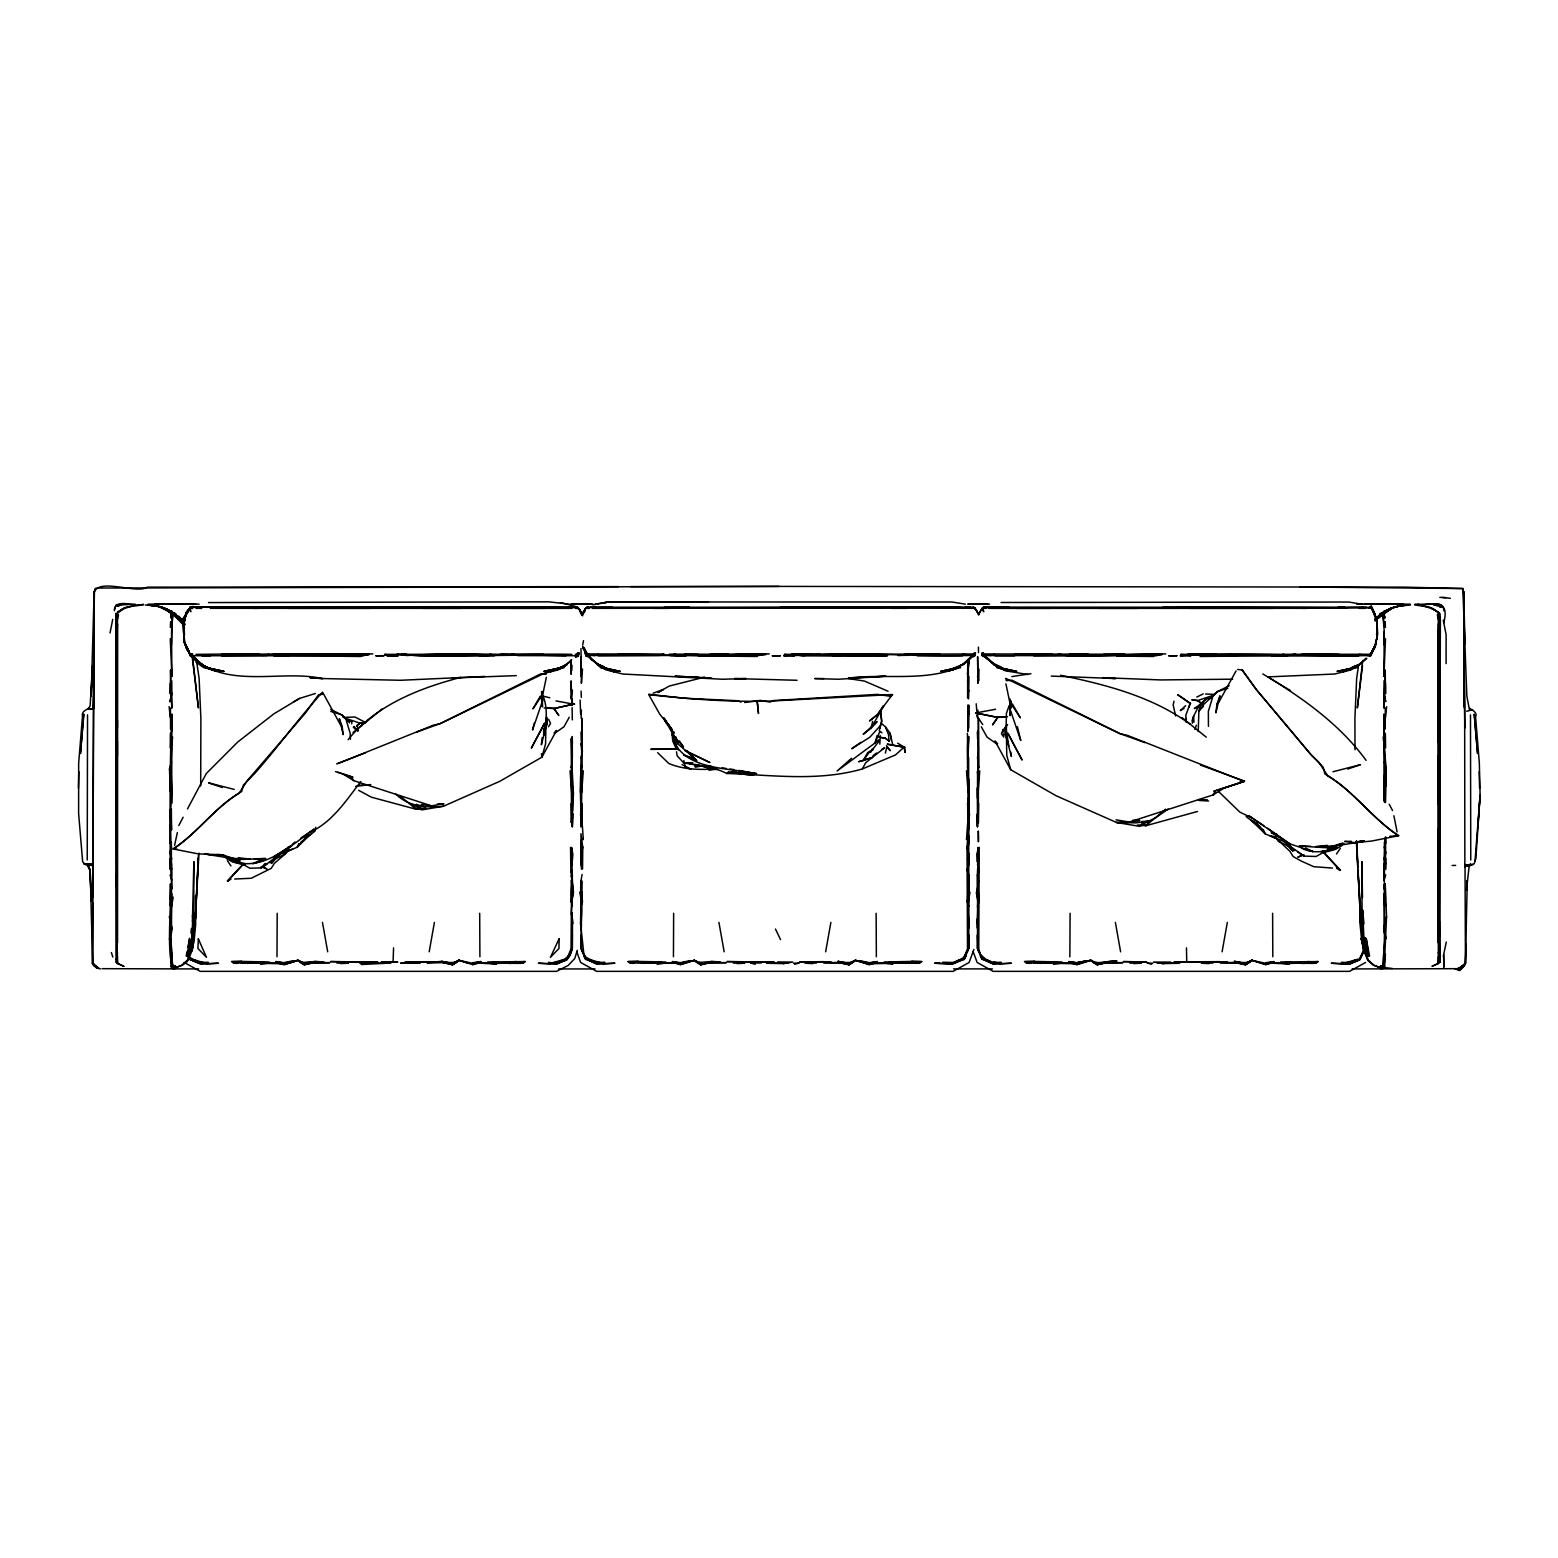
<?xml version="1.0" encoding="UTF-8"?>
<svg xmlns="http://www.w3.org/2000/svg" width="1558" height="1558" viewBox="0 0 1558 1558"><rect width="100%" height="100%" fill="white"/><g stroke="black" fill="none" stroke-linecap="round" stroke-linejoin="round"><path stroke-width="1.5" d="M116.013 958.462L116.753 963.292L116.207 614.008L116.246 615.137M116.831 940.526L117.726 963.604L115.993 955.502L115.935 613.307M117.434 720.302L117.395 943.057L117.434 624.018L115.993 620.59M170.543 729.086L170.445 708.072M572.526 918.714L572.331 948.549L570.111 955.054L566.956 959.806L555.972 964.266L538.367 963.234L550.617 963.681M977.548 770.937L977.47 826.733L977.762 805.155M1414.606 604.952L1429.29 607.055L1438.307 612.216L1438.346 742.387M1439.397 921.031L1439.845 962.338L1438.326 962.474M1438.307 612.216L1431.062 607.815L1439.865 613.56L1440.371 619.987L1439.417 936.786M1443.76 966.778L1443.76 954.762M92.701 902.88L92.584 963.837L98.544 968.219M92.72 897.544L94.259 608.165M170.309 683.339L170.25 693.777L170.562 670.213L171.886 676.328L171.536 631.594L172.86 614.261L175.022 613.871L183.513 621.661L174.73 615.254M171.633 693.953L171.789 708.169L170.562 670.213M171.555 933.145L171.361 841.943M200.69 785.953L200.885 718.744L199.132 678.567L196.464 660.241C230 688.246 283.205 669.745 322.097 678.528L400.581 680.281L484.908 676.445M479.903 956.729L479.689 913.28M597.435 964.266L586.49 959.436L580.998 948.549L581.017 934.858L581.601 950.224L585.73 959.592L583.997 956.106L589.372 960.546L597.435 964.266L614.962 963.234L602.771 963.681M876.356 956.729L876.141 913.28M993.887 964.266L982.864 959.358L977.45 948.549L977.489 934.858L978.054 950.224L982.202 959.592L980.449 956.106L985.824 960.546L993.887 964.266L1011.415 963.234L999.223 963.681M1069.859 956.826L1070.093 913.28M1272.808 956.729L1272.613 913.28M116.149 712.162L116.383 653.99M116.383 703.437L116.227 735.084L116.344 714.44M543.976 726.34L545.884 726.982L545.573 743.906L541.892 757.188L499.806 781.298L443.465 806.246L421.926 809.868L416.901 807.998L425.977 808.388L416.2 809.284L371.408 797.19L358.632 790.334M939.825 963.234L934.819 963.234L952.386 964.266L963.467 959.494L967.499 948.666L967.031 847.416L969.31 814.328L968.706 778.747M977.664 856.549L977.567 862.178L976.983 854.193L978.307 847.513L977.567 862.178L977.489 853.687L979.222 847.416L978.755 948.666L980.371 954.489L986.156 959.572L991.959 962.24L1001.385 962.493L993.089 963.136L982.864 959.358L980.449 956.106M1360.29 900.777L1360.913 917M1385.471 683.339L1385.529 693.777L1385.218 670.213L1383.894 676.328L1384.244 631.594L1382.92 614.261L1380.758 613.871L1381.05 615.254L1375.772 619.091L1383.153 612.684L1385.062 617.922L1383.64 612.781M1439.553 616.929L1438.307 634.087L1438.385 943.057L1438.346 828.778M93.344 709.357L94.337 591.456L94.142 593.559M117.434 727.528L117.473 612.216L126.49 607.055L143.511 604.816M580.745 927.945L580.783 919.103M968.589 658.781C967.869 672.16 969.057 684.877 967.615 698.023L967.713 660.3M977.197 927.945L977.236 919.103M1360.251 898.81L1360.115 924.712L1361.848 942.064L1364.321 951.471L1363.406 942.278M87.54 714.888L87.229 859.977M277.188 913.28L276.993 956.729M673.64 913.28L673.446 956.729M968.686 714.44L967.83 705.092L967.908 731.384L968.764 705.092L968.784 728.112M1007.598 724.548L1005.046 727.859L1006.799 739.29L1006.449 737.285L1006.78 755.474L1010.733 769.749L1055.954 795.671L1116.521 822.488L1139.677 826.363L1145.072 824.357M1443.623 956.729L1443.876 967.888M968.609 757.169L968.881 842.118L967.031 847.416L968.764 853.687L968.784 948.549L963.72 957.372M977.353 772.826L978.794 767.296L978.405 718.257L978.346 822.741C976.769 800.968 978.405 779.253 977.645 757.169M88.689 708.676L87.657 709.299L93.383 708.754L92.954 865.469L85.417 864.729L82.652 861.788L78.621 813.549L78.66 763.167L82.457 716.563C81.055 709.474 89.234 710.448 90.13 705.482L92.682 665.558L91.162 695.569M967.771 781.571L967.323 749.32L967.674 736.408L968.141 750.722L968.706 736.525C967.674 765.017 968.161 793.606 967.908 822.741L969.31 814.328L967.615 803.558L969.29 793.392M968.628 874.525C970.361 890.981 966.739 907.34 969.232 923.582M1384.03 680.788L1383.991 708.169L1385.218 670.213M1383.718 792.983L1384.926 769.204L1383.874 714.07L1384.049 799.527M1385.588 747.859L1385.354 733.273M1439.553 614.183L1438.346 619.363L1437.294 614.806M572.137 757.169C572.039 779.175 572.896 801.124 571.455 822.741L571.28 738.453C572.02 754.987 571.533 771.385 572.448 788.309M1384.419 841.943L1384.225 933.145M1385.51 802.604L1386.289 768.99L1384.147 747.509M1383.874 884.769L1383.894 888.917L1385.237 883.814L1386.542 916.669L1384.166 968.355C1383.932 943.35 1385.315 918.694 1383.894 893.669M93.597 706.125L93.344 708.617L93.655 696.426M170.27 638.722L171.886 676.328M1385.51 638.722L1383.894 676.328M170.776 783.947L171.672 803.324L171.906 714.09C169.471 765.776 170.173 817.522 170.231 869.461L170.017 858.731M572.078 698.86L572.584 704.158L571.163 698.12L571.065 680.885L572.098 705.404M581.835 847.494L580.959 864.106L582.536 868.975L582.77 847.416L580.939 833.686L581.582 869.111L581.017 840.638M1438.346 963.019L1438.346 624.018M1454.841 968.979L1461.462 968.005L1465.416 963.954L1467.285 880.309L1466.448 890.3L1468.98 867.67L1470.635 863.697L1469.291 865.45L1464.851 865.157L1464.656 709.299M172.14 966.914L172.354 967.674C166.823 948.062 171.146 910.067 170.543 883.814L171.886 888.917L170.367 814.931M171.886 893.669C171.205 918.616 170.192 943.213 172.743 968.122L171.633 968.355L170.64 960.526M183.786 625.615C182.5 621.798 187.758 602.673 190.797 611.749L189.823 607.269L554.375 607.854M1004.91 735.006L1005.046 727.859M1377.077 634.943L1376.863 620.902L1377.077 639.053L1377.019 621.856C1364.516 591.047 1375.402 612.255 1377.019 621.856M1383.718 731.325L1383.894 721.646M184.253 625.946L179.54 619.169L182.383 621.72L173.581 615.254L173.172 613.17M184.019 623.161L184.117 618.487L189.258 608.36M581.192 757.169L581.017 826.733L581.952 718.257L581.582 814.561L583.315 839.587M1385.763 858.731L1385.549 869.461L1385.588 836.782M92.526 865.177L92.993 866.969L91.63 864.262L83.859 863.755L91.63 864.262M172.51 968.57L172.548 966.466L174.087 968.881L174.204 966.077L175.333 967.674L181.858 965.162L187.272 960.312L191.03 951.159L194.847 920.759L192.432 936.027M78.426 788.27L78.835 771.619M580.998 676.425L581.173 656.619L581.407 683.339L582.497 669.083M977.82 678.704L977.859 683.339L977.626 656.619L977.762 669.687M986.136 655.665L983.156 655.587L982.67 653.932L1162.268 654.379L1155.841 655.782L1005.183 655.587L983.312 655.509L983.079 653.678L982.942 655.451L984.481 655.1L995.601 665.578L985.162 657.164L984.403 655.1L982.884 655.217L983.351 653.425L983.78 655.373L981.852 654.126L983.079 653.23L981.735 653.971M171.633 747.509L170.854 769.204L172.062 792.983M170.036 843.56L170.387 824.727M572.351 934.995L572.02 947.225L570.111 955.054L566.82 959.475L555.972 964.266M968.803 835.867L968.686 862.158L967.596 858.867L968.764 853.687M1385.335 708.072L1385.237 729.086M1006.487 725.911L1006.176 736.291L1011.298 756.39L1010.791 752.144M1010.83 705.677L1010.967 701.373M1198.219 731.578L1198.881 710.993L1200.809 703.632L1206.535 698.646L1210.605 698.296L1217.363 691.538L1227.879 688.305M393.083 961.831L397.777 962.104L381.165 961.929L393.083 961.831L393.57 947.848M968.55 698.86L968.842 690.136M1384.244 631.594L1384.302 645.07M91.182 696.036L94.103 593.306L95.174 588.534L98.115 588.048L778.961 586.412L1404.342 587.132L1462.826 588.554L1463.916 594.338L1464.247 706.495M171.477 645.07L172.412 616.306L172.217 618.935M572.565 795.359L572.312 826.733L572.565 813.432M572.409 888.722L571.747 869.111L571.026 948.666L566.82 959.475L556.751 963.136L548.397 962.493C558.368 964.013 569.605 958.871 572.331 948.549L572.195 912.696M571.455 822.741L571.163 803.558M1380.037 614.125L1381.245 614.865L1380.174 613.696L1380.174 615.118L1381.303 612.839L1382.433 613.17L1382.199 615.254L1375.149 620.435L1382.219 614.943L1378.849 616.228L1375.169 621.077M198.937 853.141L194.867 927.419L189.628 952.951M581.076 718.238L581.387 710.156M879.842 744.12L880.173 735.473M977.528 718.238L977.84 710.156M1463.566 966.564L1465.416 963.078L1466.156 943.583M572.312 826.733L572.838 813.841M580.452 792.535L581.076 776.858L582.03 781.571M1380.271 614.728L1380.758 613.871L1375.305 619.227M1465.026 864.456L1465.455 963.272L1463.02 967.265L1458.463 968.901M94.337 591.456L93.48 708.345M116.869 636.482L117.434 624.018M546.137 672.511L546.04 674.322L540.743 673.893L440.038 723.672L433.338 725.21L337.852 763.634M198.392 858.069L194.867 927.419L196.873 886.677M351.757 723.808L351.855 721.393L348.077 721.081L341.786 714.791L330.763 711.402M1383.991 880.737L1385.062 838.048M967.908 822.741L967.615 803.558M1384.03 904.419L1385.237 883.814L1385.354 899.803M1392.326 968.492L1384.283 967.537L1384.341 966.525M197.106 881.867L198.392 855.517M93.11 865.722L92.584 963.837L92.545 962.786L96.557 968.005L100.491 968.862M580.978 648.576L581.348 674.069M968.842 829.46L968.589 803.091M583.997 956.106L586.49 959.436L596.675 963.136L604.932 962.493L595.507 962.24L586.081 957.372L583.899 954.489L580.55 923.582L581.231 880.484M977.45 948.549L977.626 874.544M968.842 906.405L967.362 901.926L967.927 891.78M171.633 968.355L171.516 966.739M581.66 792.496L583.296 770.898M978.112 792.496L979.748 770.898M582.186 803.558L581.874 822.741L580.472 814.328M968.725 691.129L968.803 676.62L967.557 674.049L968.706 661.098M978.638 803.558L978.346 822.741M1384.945 939.104L1382.433 967.382M978.969 669.083L978.736 680.632L977.45 676.425M582.127 881.068L580.998 948.549M571.708 670.738L572.059 665.305M1010.402 711.694L1010.149 715.687L1010.188 699.094L1010.616 705.657M542.262 693.485L541.853 699.581L541.6 691.557M580.9 772.826L581.426 765.095L582.322 767.296M1368.43 608.36L1371.293 607.698L1176.933 606.977M586.879 653.484L585.672 653.581L587.483 655.451L586.003 655.606L586.626 653.23L585.964 655.645L587.95 655.197L585.964 655.567L586.626 653.23L587.347 656.736L588.028 655.1L586.47 655.431L586.529 653.893L585.964 655.645L587.95 655.567L585.36 654.087L586.529 653.562L585.769 654.438L584.425 649.413M1478.347 820.735L1480.1 795.125L1479.34 763.167L1475.562 716.563C1478.698 711.928 1467.169 707.429 1470.031 708.617L1470.285 710.351L1469.992 708.754M968.725 825.078L969.504 814.152M1384.244 762.018L1386.289 768.99L1385.919 786.147M966.466 839.587L968.336 813.821M968.784 942.415L968.2 950.224L964.051 959.592L965.785 956.106L954.918 962.825M171.847 793.918L170.737 808.719L171.536 829.869L171.361 808.68M1383.309 966.194L1383.465 964.051L1383.095 966.934M1475.017 860.892L1480.1 795.125L1475.874 858.575L1474.16 863.755L1469.291 865.45M572.526 893.357L571.319 913.65L572.857 923.524M170.426 733.273L170.192 747.859M177.359 832.556L174.574 845.39M977.898 852.284L978.307 847.513M578.427 608.36L575.155 608.36L575.895 607.211L578.33 608.36L575.895 607.211L553.908 607.114L190.719 607.192M572.39 906.405C570.228 896.61 571.104 885.548 572.429 875.596L570.89 871.798L570.559 847.416L572.312 853.687L572.234 862.178L571.494 847.494L572.818 854.193L572.234 862.178L571.494 847.494M969.349 659.248L967.557 674.049M1010.753 701.119L1010.071 709.202L1020.763 740.537L1017.374 726.671M190.095 942.317L189.239 951.529L191.868 938.286L193.095 910.086L192.452 917M190.952 933.106L191.381 928.51M171.399 875.849L171.458 863.755M585.964 608.204L588.457 607.211L586.684 607.192L589.197 608.36L585.711 608.36L581.874 614.787L585.944 607.776L588.457 607.211L970.829 607.406L780.422 607.172M1381.946 614.748C1379.901 611.729 1383.562 615.722 1382.686 613.034L1391.703 607.854L1402.765 605.166L1392.424 607.932L1383.894 612.645L1384.302 613.618L1389.989 609.197L1383.855 614.086L1382.16 613.229L1382.199 615.254M1003.118 732.163L1003.43 729.086L1001.424 733.604L1003.722 737.07L1003.313 733.799M580.55 923.582C583.549 907.321 578.369 890.903 582.108 874.505M978.658 858.867C975.522 880.192 979.3 902.238 977.002 923.602M183.532 623.745L186.22 613.19L183.435 625.459L186.22 613.19L183.435 625.459L184.565 634.593M170.192 905.724L170.543 883.814L170.426 899.803M977.664 730.585C977.528 739.641 979.339 748.989 977.47 757.948M183.435 625.459L184.175 618.39M1376.065 639.481C1375.792 649.063 1362.49 668.421 1376.357 643.006L1370.845 655.587L1369.307 655.567L1370.826 655.529L1370.339 654.107L1375.441 646.2L1371.001 654.808L1369.56 655.081M1376.571 634.749L1377.311 627.66M1384.069 800.968L1385.004 783.947M171.867 693.057L170.036 701.665L171.867 693.057L171.75 680.788M171.536 746.808L172.607 737.051M1385.471 717.498L1386.659 706.65M575.642 657.164L576.402 655.1L578.388 655.567L576.791 654.418L577.726 653.211L578.388 655.645C576.148 652.471 578.232 656.872 576.83 655.12L578.68 653.581L577.453 653.425L577.921 655.314L574.688 655.665M1384.322 863.755L1384.38 875.849M1362.724 660.378L1357.349 707.936L1362.549 665.519M982.124 653.581L983.079 653.23L982.416 655.645L984.403 655.217L982.884 655.314L983.546 653.893L982.981 655.353L984.403 655.567L982.981 655.353L983.838 653.776L982.981 655.353L984.344 655.314L982.923 655.373L983.351 653.425L982.942 655.392L984.481 655.1L982.962 655.217L983.156 653.912L982.884 655.412L984.228 655.236L982.903 655.295L983.39 653.99L982.436 655.567L984.052 655.548L983.799 656.736M542.203 737.635L541.366 744.763L546.137 726.067L545.923 718.822M192.413 921.499L193.874 861.613L193.679 924.731L192.043 942.123L187.973 956.242M967.596 858.867L968.803 864.086L967.148 870.162L968.862 875.499L967.674 881.068L969.368 891.682L967.362 901.926M174.671 968.881L175.002 966.077L175.957 967.674L182.598 965.142L188.148 960.293L192.608 948.978L195.841 913.397L191.089 943.778M114.279 610.755L115.935 605.186L135.234 604.231M173.678 967.713L174.204 966.077L172.295 966.72L173.133 967.635L174.204 966.077L175.333 967.674L175.372 966.603M187.194 955.327L189.609 938.267L187.914 947.147M1358.634 664.818L1356.648 678.567L1354.915 718.491L1354.993 749.788M581.426 765.095C579.225 785.602 581.29 806.07 581.017 826.733M968.881 842.118L967.927 848.448L967.031 847.416M571.163 698.12L572.39 690.136M184.078 625.634L173.074 614.183L174.847 614.943L175.022 613.891L174.535 614.865L183.513 621.661M978.443 733.506L977.587 738.784L977.431 732.026M586.392 655.158L585.672 653.581L587.093 653.893L584.114 647.992L587.093 653.893L585.36 652.977M983.079 653.678L982.845 655.158L983.974 654.944L982.981 653.562L982.884 655.412M1439.845 962.338L1438.346 956.378L1438.053 963.604L1439.826 962.357L1439.787 620.59L1438.969 612.469L1438.346 613.248M1382.16 613.229L1380.933 614.943L1381.284 612.995M1383.718 964.032L1383.037 968.122L1382.589 966.466M172.198 613.677L172.432 612.82M982.942 655.451L984.013 655.081L983.098 653.951L982.884 655.314L984.753 655.003L982.903 655.295L983.838 653.776L982.572 654.672L994.802 665.11M1006.176 716.855L996.653 717.147L975.697 712.96L997.665 717.498L1007.5 716.738M1185.813 722.016L1186.398 718.53M545.884 726.982L545.553 728.852L547.189 718.199L547.306 724.879M1381.186 968.55L1382.861 966.174M171.516 906.717L173.211 897.155M982.183 608.438L983.721 611.749L982.436 607.698L985.279 608.36L985.435 607.25L983.176 607.231L985.649 608.36L982.183 608.341L978.58 614.183L974.86 607.932L592.41 608.36M429.19 951.802L434.409 922.375M825.643 951.802L830.881 922.375M1222.095 951.802L1227.334 922.375M968.355 901.342L969.952 892.403M975.133 653.581L974.373 655.314L972.854 655.1L973.458 656.736L972.952 654.613L975.444 652.977L961.676 665.578L974.101 653.971L784.239 654.379L794.502 655.782L783.713 655.782C817.931 654.496 852.947 656.794 887.515 655.548L875.81 656.074M171.224 613.229L170.718 617.922L172.14 612.781L174.418 612.839L173.814 614.261L173.775 613.054M117.434 956.378L115.935 962.318M570.91 902.043L572.857 891.721L572.176 874.525M582.692 645.031L583.529 640.591M1375.617 645.051L1377.72 633.95L1376.863 620.902M173.133 613.755L174.496 612.995L174.827 614.923L175.022 613.891M186.22 956.047L187.057 951.587M1192.24 723.243L1193.584 716.31L1199.232 705.014L1206.535 698.646M172.685 966.934L170.835 939.104M546.118 719.679L546.663 716.875M672.121 735.123L672.842 731.384M110.014 632.976L112.721 619.363M315.787 827.259L315.008 831.115L300.694 842.274M1009.078 607.328L983.643 607.192M1443.292 956.437L1446.272 942.045M971.14 655.665L974.393 655.412L974.178 653.23M576.713 655.529L578.388 655.567L577.609 654.574L576.402 655.567L577.921 655.529L577.706 653.99L576.85 656.97L577.453 653.425L577.843 655.217L575.389 654.36L577.784 654.788M581.017 757.948L582.439 751.326L580.939 743.653M1465.455 962.805L1464.247 965.2L1459.028 968.375L1463.118 966.369L1457.256 968.764M173.308 965.979L172.938 967.557L171.438 966.525M118.486 614.806L117.434 619.363L116.188 616.014L117.434 614.845M87.579 865.411L89.643 868.819L91.455 901.322L90.208 871.117L87.073 864.242L92.935 865.294L92.798 866.949M885.392 753.118L886.599 747.918M872.694 721.296L871.058 728.287L863.229 734.305L877.076 721.627L871.058 728.287L883.6 705.949M1174.011 701.178L1173.155 704.839L1175.589 715.959M1386.542 916.669L1383.679 928.568L1386.289 938.656M1384.322 777.13L1386.289 768.99M193.075 944.869L191.459 951.471L193.952 942.064L195.665 924.712L195.529 895.792M534.258 723.029L532.544 730.001L542.515 700.866L541.736 691.81M189.57 608.36L192.004 607.211L192.744 608.36L190.446 608.36L192.004 607.211L189.57 608.36L192.374 608.36M879.647 728.755L881.575 721.198L880.465 710.662M187.447 955.775L191.868 938.286L187.038 956.086M1363.893 951.276L1359.861 959.806L1349.832 963.974L1331.272 963.234L1348.8 964.266L1359.725 959.494L1365.236 948.549M1380.427 967.226L1381.615 967.693M546.391 677.243L542.905 693.797L532.953 708.89L539.224 697.965M581.971 838.438L580.959 842.274L582.77 847.416L581.037 853.687L581.115 862.158M1189.124 707.157L1190.215 703.048L1185.716 715.687L1186.32 720.088M114.357 609.431C116.324 597.512 135.994 607.951 143.219 604.153M877.115 735.454L875.07 742.932L837.094 770.996L851.544 758.24M967.148 870.162L968.803 864.086M1363.951 948.666L1359.725 959.494L1348.8 964.266M1383.076 967.654L1383.231 966.466L1381.693 968.881L1381.576 966.077L1380.446 967.674L1373.922 965.162L1368.508 960.312L1364.75 951.159L1360.932 920.759L1362.315 929.483M1384.088 869.013L1385.646 863.463L1384.088 858.594L1385.88 852.518L1384.186 846.987M879.627 729.086L881.828 721.296L880.543 710.915M1461.462 968.005L1459.048 968.355L1465.416 963.078M170.328 791.581L169.491 768.99L171.536 762.018M983.351 653.425L982.845 655.158L984.305 654.613M1203.613 702.269L1202.971 704.45L1194.324 708.578L1199.037 705.346M1212.494 697.653L1208.365 711.266L1208.443 726.32M171.594 846.987L169.9 852.518L171.692 858.594L170.134 863.463L171.692 869.013M577.278 950.302L574.727 958.54L568.319 965.376L556.537 971.355L200.203 971.355L184.214 962.474M174.827 614.923L174.496 612.995M576.966 655.295L577.745 653.873L577.921 655.217L576.402 655.1L577.921 655.314L577.843 653.932L578.369 655.626L576.791 655.217L578.369 655.626L577.551 653.834L578.992 652.977M183.591 633.015L183.493 625.732L184.623 642.208L190.193 653.99C197.204 663.805 208.811 669.122 220.457 671.225C208.791 670.524 198.606 664.292 191.42 655.314L190.018 655.451L190.465 654.107L192.51 654.36L189.375 653.873L184.526 642.578L183.318 628.828L184.487 617.572L184 641.76L189.122 652.451M977.431 864.086L979.106 870.162L977.45 875.148L978.58 881.068L976.885 891.682L978.872 902.043L977.392 906.405M1384.049 880.075L1385.744 874.953M983.585 655.509L982.436 655.626L983.001 654.048L982.455 655.606L983.916 655.275M1192.045 720.867L1193.584 716.31L1193.934 722.23M580.939 906.405L582.419 902.043L581.855 891.78M1009.233 705.423L1006.41 713.33L1006.117 728.716L1008.805 746.204M1194.889 729.475L1196.388 725.268M973.886 949.445L969.115 962.474L953.145 971.355L596.656 971.355L580.667 962.474L576.694 951.626M586.217 653.932L587.872 654.341L586.704 655.587L587.678 655.236L586.217 653.932L664.117 654.048L659.268 655.392L586.86 655.509L587.872 654.341L594.299 655.509L598.116 654.379M94.181 592.118C99.42 577.843 136.909 594.28 147.153 587.171L618.643 586.606M175.411 966.233L175.236 967.654M576.148 655.042L577.843 655.353L577.181 653.854L578.349 653.834L576.888 653.737L577.843 655.353L576.402 655.1M190.095 654.788L191.186 655.723L189.803 654.788C190.816 652.237 198.684 664.409 202.228 665.13L191.42 655.217L202.228 665.13L190.251 655.587L190.134 653.873L192.51 654.36M571.007 767.296L571.922 765.095L573.441 793.606L572.565 811.523M967.46 767.296L968.375 765.095M879.842 731.481L875.07 742.932L878.829 739.777M984.111 655.1L982.455 655.606L983.156 653.912M1375.636 644.506L1371.137 654.107L1373.825 648.245M1383.835 624.777L1385.159 621.681L1385.413 627.523L1383.835 624.777L1383.368 616.306L1383.562 618.935M117.434 952.25L116.227 959.28M1342.645 842.975L1341.263 846.091L1334.408 849.792L1323.326 852.635L1328.721 849.422M298.863 843.599L297.208 847.26L280.576 854.018L261.16 867.903L249.903 868.234L238.432 861.866M582.517 613.424L581.874 614.787L585.711 608.36L581.971 614.573M1011.668 705.813L1010.071 709.202L1012.31 705.501M287.237 849.013L284.647 854.446L274.383 863.307L271.248 868.332L251.266 878.264L234.713 879.024M1383.153 613.17L1392.424 607.932L1402.765 605.166M1383.485 618.214L1384.088 613.54M1364.282 950.536L1360.173 957.372M273.955 858.088L272.884 860.269L284.374 854.271L288.269 850.123L287.529 851.408L282.894 851.759M1381.576 966.077L1382.647 967.635L1383.231 966.466L1383.29 968.57M173.074 614.865L172.957 613.54M974.587 654.341L973.01 655.548L974.841 655.567L974.373 653.62L975.035 654.457M1457.178 969.816L1459.651 970.4L1462.456 967.849L1459.048 970.595M178.78 825.545L183.143 817.229M187.505 808.914L206.357 773.45L237.692 742.075L273.741 713.934L299.487 698.432L315.359 693.505M1374.896 645.674L1371.001 654.808M1236.078 670.914L1218.473 702.853M175.002 966.077L174.165 967.654L173.444 966.661L175.353 967.226M692.745 762.797L686.221 762.699C699.678 767.062 713.915 766.458 726.612 773.45C771.658 775.008 817.755 781.746 862.334 768.951L865.683 762.719L884.593 747.762L881.575 749.534M974.938 653.815L974.393 655.412L972.874 655.217L974.841 655.567L973.283 654.944L974.412 655.158L974.178 653.678L975.405 654.126L972.854 655.567L975.581 653.055M872.402 748.755L870.533 752.183L879.472 740.537M460.642 677.438C419.102 688.227 375.517 705.482 348.135 739.68M569.254 717.264L563.957 726.788L554.687 733.312M978.346 614.787L981.248 609.684M172.14 612.781L170.913 614.923L172.295 618.214M1370.728 654.107L1375.441 646.2M1358.05 872.499L1363.172 948.978L1367.632 960.293L1373.182 965.142L1379.823 967.674L1380.777 966.077L1381.109 968.881M181.78 620.824L188.888 610.6M587.191 607.192L588.496 607.445M1370.67 654.36L1374.721 647.524M1473.128 864.554L1465.007 866.306L1465.396 865.177M971.608 608.36L974.101 607.211L965.084 607.367M173.191 966.466L172.743 968.122M286.653 850.726L284.374 854.271L287.081 850.59M982.572 654.672L990.752 655.509L994.569 654.379M548.416 726.768L550.539 723.555L548.689 719.348M1381.771 966.388L1383.64 966.914M183.727 618.37L187.603 612.547M1215.104 791.698L1212.884 794.989L1129.336 822.04L1115.995 819.839M883.464 705.696L877.232 714.927L869.481 720.964L880.328 712.24L877.232 714.927L892.422 694.517L772.106 701.003C731.091 702.366 689.746 699.133 648.771 694.654L659.813 714.265L668.752 725.307L664 718.121M582.848 614.3L585.36 610.6M1336.491 853.998L1340.27 848.448M965.785 956.106L963.467 959.494L960.429 960.546M1380.758 613.891L1375.286 619.188L1381.148 614.767M286.575 851.778L284.647 854.446L289.165 849.207M299.798 843.657L297.208 847.26L310.548 834.27L306.595 836.685M1382.842 967.557L1382.472 965.979M674.108 732.143L672.16 734.811L672.764 741.043L676.503 749.34M242.795 864.593L227.293 880.991M586.626 653.678L585.224 653.055M181.916 620.006L187.505 612.469M360.755 781.532C346.343 800.364 332.36 822.02 310.159 832.186L311.23 831.621M973.361 655.49L973.906 653.425L974.315 655.217L972.562 655.022L974.393 655.275L964.168 663.727M1464.91 865.703C1476.419 867.046 1462.845 862.82 1465.241 867.046L1464.91 865.703L1465.221 867.241M278.006 855.809L271.423 863.424L278.161 855.517M1439.047 960.059L1438.209 963.253M244.139 863.288L227.624 881.205L231.012 879.101M579.128 653.055L578.232 654.672M265.152 863.366L261.16 867.903L267.061 863.989M192.238 657.164L200.456 663.961L212.492 670.057L200.456 663.961L191.615 655.042L189.979 655.314L202.598 665.539L216.075 671.264L204.351 666.843L190.018 655.451M1150.369 820.657L1145.812 825.74L1137.418 824.98M880.231 725.814L869.792 737.246L851.72 748.736L860.912 742.29M286.029 963.857L232.882 962.669L236.641 963.37L241.393 961.422L269.203 961.987M700.73 962.941L694.362 960.312L680.632 964.636L674.439 963L629.335 962.669L633.093 963.37L637.845 961.422L665.656 961.987M1097.455 963.078L1116.58 960.76L1097.455 963.078L1090.834 960.312L1078.934 963.857L1025.807 962.669L1029.546 963.37L1034.298 961.422L1062.108 961.987M468.724 963.311L458.967 960.312L452.541 964.889L442.686 962.454L427.009 962.669L441.557 961.383L452.58 963.253L458.967 960.312L472.639 963.331L480.935 961.598L472.717 964.636L458.967 960.312L452.58 963.253L441.557 961.383L452.657 964.597L457.351 961.987L453.767 963.175M850.22 963.175L853.803 961.987L849.11 964.597L838.009 961.383L849.032 963.272L855.42 960.312L869.169 964.636L877.388 961.598L869.267 963.156L855.42 960.312L848.993 964.889L839.158 962.454L823.481 962.669L846.111 963.448M1246.673 963.175L1250.256 961.987L1245.563 964.597L1234.462 961.383L1245.485 963.272L1251.872 960.312L1265.622 964.636L1273.86 961.617L1265.563 963.331L1251.872 960.312L1245.446 964.889L1235.611 962.454L1219.933 962.669L1242.563 963.448M1380.407 966.603L1380.875 967.557L1380.369 966.233M554.025 733.039L556.537 730.449L541.892 757.188L541.405 753.76M1203.458 706.339L1198.881 710.993L1204.1 704.06L1217.363 691.538M1210.605 698.51L1217.246 691.791L1229.165 685.715M274.442 858.127L269.846 862.781L281.219 852.654M1143.669 821.942L1140.3 825.331L1155.763 817.677L1168.169 808.991M570.111 955.054L565.573 959.553L558.465 962.825M1384.848 966.038L1382.939 967.537M571.611 659.599L565.223 665.578L550.461 671.693L565.573 665.636L558.329 669.843L545.865 672.978M1366.113 658.099L1358.128 665.578L1366.814 658.567M1185.657 705.677L1180.321 710.604L1184.022 708.539M904.945 752.261L904.068 747.139L895.538 754.89L862.334 768.951M292.203 844.514L295.007 841.982M1165.637 809.186L1145.812 825.74L1197.459 811.484M1381.011 614.203L1375.266 619.071L1380.875 614.748M1374.974 619.363L1381.167 614.183M1461.891 967.109L1464.987 964.538M356.665 725.892L360.015 723.165L365.565 722.503L354.971 716.992L343.013 717.478M353.023 732.455L382.567 708.676M1369.579 606.802L1368.761 607.445L1370.183 607.503M582.926 646.57L586.49 654.204L585.399 654.126L589.664 655.665M1358.167 958.949L1350.728 962.805M983.974 654.944L982.436 655.626L984.013 655.081M873.103 755.572L876.589 753.001M199.268 607.367L192.004 607.211M983.371 608.36L984.909 607.211L1007.15 607.094L1367.281 607.406L1361.536 607.367M190.251 655.587L191.42 655.314M356.821 725.619L360.073 723.243L365.624 722.503M892.617 694.673L890.319 696.329L877.524 694.381L773.372 700.555L769.944 702.093L760.382 700.399L744.685 702.502M458.967 960.312L452.657 964.597L442.686 962.454L427.009 962.669M1263.772 963.857L1251.872 960.312L1245.563 964.597L1235.611 962.454M869.169 964.636L875.362 963L920.447 962.669L867.319 963.857L855.42 960.312L849.11 964.597L839.158 962.454M300.772 838.126L314.21 829.09C290.684 845.741 262.523 872.499 231.285 860.873L240.205 861.068M982.416 655.645L983.916 654.652M1386.308 611.437L1391.703 607.854L1383.212 611.827M1385.296 612.645L1392.424 607.932L1385.354 612.528M175.742 614.125L171.945 614.086L173.62 613.229M658.625 691.986L669.336 686.026L704.489 677.165M290.781 845.76L274.52 856.452L291.658 846.072L287.918 847.318M304.238 838.107L309.029 835.185M117.473 612.216L124.718 607.815L117.434 613.248M1328.429 849.616L1316.101 856.472L1304.007 856.102L1297.678 851.895M1388.86 610.405L1394.955 606.724L1405.472 605.186M293.118 702.249L299.487 698.432M568.845 662.773L561.055 667.428L547.442 671.225L558.251 669.025L566.839 664.682M658.177 692.531L663.357 689.512L653.133 693.193M1380.446 967.674L1381.479 967.129M221.587 655.782L266.243 655.47L268.658 654.087L369.363 654.379L362.936 655.782L191.186 655.723M1365.568 962.474L1349.598 971.355L993.108 971.355L977.139 962.474L973.146 951.626M558.757 669.025L567.17 664.526M1379.823 967.674L1380.894 967.109M975.074 653.523L973.769 653.873M1213.916 794.483L1212.884 794.989L1224.023 788.173L1244.238 781.454L1127.408 735.376L1120.202 733.74L1011.979 680.223L1006.273 680.671L1006.176 678.743M89.059 708.462L87.969 708.656L93.519 708.987M974.86 607.795L962.649 608.36M1196.778 697.088L1203.185 693.894M262.951 858.77L252.766 863.794L262.99 860.717M566.333 664.76L555.408 670.057L562.341 667.447M962.786 664.76L948.277 671.264L960.001 666.843C925.433 682.034 885.762 673.523 849.129 678.003M1359.238 664.76L1343.366 671.693L1358.479 665.636M121.758 609.295L134.163 605.38M190.621 655.217L193.211 655.665M1302.761 854.855L1297.833 857.173L1304.007 854.797M855.42 960.312L849.032 963.272L838.009 961.383M1251.872 960.312L1245.485 963.272L1234.462 961.383M287.529 851.408L292.729 849.013M183.474 963.74L186.687 962.279M698.354 655.782C721.101 656.327 742.893 652.899 765.815 654.379C716.738 658.216 667.077 654.068 618.039 654.379M1088.575 654.36L1070.58 654.146L1066.724 655.567C1100.104 657.145 1132.471 653.6 1165.754 653.912M1383.446 611.593L1394.955 606.724M1380.076 968.2L1381.634 967.518M563.645 959.572L552.895 962.669M953.983 667.973L947.829 670.505L954.703 669.025M960.137 665.441L964.246 663.766M1348.391 668.81L1344.281 670.505L1351.156 669.025M1352.5 667.136L1360.699 663.766M172.841 967.537L170.932 966.038M240.283 962.591L278.045 963.039L283.984 964.714L297.909 960.312L304.316 963.253L315.69 961.442L324.025 961.948M955.444 667.389L964.11 664.059M1351.896 667.389L1360.562 664.059M336.625 763.848L365.39 752.845M958.793 667.447L951.86 670.057L955.21 669.025M1355.246 667.447L1348.313 670.057L1351.662 669.025M182.383 621.72L173.834 614.748L175.294 614.378L185.168 624.407M288.542 656.074L273.799 655.567L277.675 654.146L372.829 653.912M487.693 961.987L525.26 961.578L520.236 963.37L478.91 963L472.717 964.636M905.49 963.448L911.956 961.422L921.713 961.578L916.708 963.37L911.956 961.422L884.146 961.987M1280.598 961.987L1318.165 961.578L1313.16 963.37L1271.815 963.019L1265.622 964.636M1359.725 959.494L1349.618 963.136L1341.302 962.493L1350.182 962.474L1356.551 959.572L1345.82 962.669M117.532 606.14L120.589 605.049L118.057 605.945M417.077 731.929L440.7 723.418L546.624 672.16M1347.767 769.048L1360.485 764.686L1332.966 771.755M1201.218 703.184L1197.693 700.633L1191.792 699.834L1197.771 700.535L1211.793 695.803M734.441 771.911L726.612 773.45L736.155 771.736M1239.389 782.876L1213.799 791.269L1244.238 781.454M1341.555 843.384L1327.747 847.844L1299.08 846.033L1310.512 846.286M278.045 963.039L284.861 964.48L297.909 960.312L304.316 963.253M478.91 963C494.684 964.694 509.875 962.318 525.26 961.578M1033.188 962.591L1070.891 963.019L1077.084 964.636L1090.834 960.312L1097.144 964.597L1107.095 962.454L1122.773 962.669L1100.143 963.448M1271.815 963.019C1287.59 964.714 1302.8 962.318 1318.165 961.578M1361.809 840.599L1355.032 842.664L1344.69 841.417L1351.292 841.32M1328.643 846.792L1337.134 847.416C1325.8 851.837 1313.433 854.018 1302.04 848.37M559.692 668.031L543.995 671.401L560.958 667.759L543.995 671.401M1384.439 967.012L1385.393 954.217M370.785 784.55L355.594 786.381M577.804 653.893L578.388 655.567L576.83 654.944L577.921 655.529M1033.83 655.782L1066.003 655.49L1070.58 654.146M720.478 961.948L712.142 961.442L700.672 964.597L694.362 960.312L680.515 963.156L672.394 961.598L680.632 964.636M794.58 964.285L799.196 963.019L793.548 963.234M1343.989 843.404L1327.747 847.844L1337.134 847.416M684.994 656.074L670.252 655.567L675.529 654.146L698.354 654.379M1382.822 613.54L1382.219 614.943M288.152 963.311L294.52 961.656M682.482 963.857L694.362 960.312L700.672 964.597L710.643 962.454L726.32 962.669L706.008 963.117M253.506 608.341L566.197 608.36L570.306 607.308M1303.072 608.341L1363.231 607.308M1466.682 711.227L1472.602 709.708L1468.629 710.429M1351.234 669.843L1334.641 674.03L1267.9 676.893M307.218 963.448L329.868 962.669L314.19 962.454L304.355 964.889L297.909 960.312L284.062 963.156L275.941 961.598L284.861 964.48M710.643 962.454L700.808 964.889L695.998 961.987L699.561 963.175M1107.095 962.454L1097.26 964.889L1090.834 960.312L1076.792 962.708L1068.846 961.598L1077.084 964.636M975.697 712.96L995.601 709.26M549.896 671.089L564.191 667.622M946.349 671.109L960.643 667.622M1342.801 671.109L1357.096 667.622M1369.774 655.529L1370.826 655.529M992.173 607.367L982.416 608.185M577.453 654.341L578.388 655.567M191.245 655.081L202.598 665.539L191.634 656.658M1321.203 851.934L1336.141 848.545L1328.935 848.701M266.243 655.47L277.675 654.146L262.815 655.392L256.992 653.756L196.016 654.36M1068.846 961.598L1076.539 962.863L1085.984 960.76M1370.378 653.99L1370.417 655.509C1306.909 657.009 1243.303 651.731 1180.185 655.782L1190.955 655.782L1180.691 654.379L1369.93 654.263M571.883 654.36C513.556 653.036 455.033 658.586 396.803 654.379L420.095 655.782L494.081 655.567L490.225 654.146L384.884 654.379L387.26 655.782L398.05 655.782L387.26 655.782M955.852 668.09L940.584 671.381L957.43 667.759M1352.305 668.09L1337.037 671.381L1353.883 667.759M314.19 962.454L304.18 964.577L299.526 961.987L303.109 963.175M293.06 960.76L283.887 962.688L275.941 961.598M689.532 960.76L680.34 962.688L672.394 961.598M406.093 655.548C435.519 653.951 465.647 653.016 494.801 655.49L502.027 654.068L543.684 654.379M1287.706 655.49L1294.932 654.068L1297.989 655.392L1303.812 653.756L1339.218 654.379M1360.076 841.203L1364.457 841.145L1336.764 845.78L1315.653 846.695L1327.241 845.332M720.458 655.684L728.404 654.165L769.282 653.912M1116.969 655.665L1124.857 654.165L1103.512 654.379M1162.658 963.623L1170.681 962.084L1153.504 962.065L1162.658 963.623L1179.718 963.253L1157.789 962.941M592.916 604.835L608.788 601.972L951.957 601.992L965.395 604.153M1076.539 962.863L1090.834 960.312M568.631 607.367L574.376 607.406L216.173 607.328M323.266 655.665L331.951 654.165M783.596 963.623L792.749 962.065L777.617 961.948L783.596 963.623L766.536 963.253L788.445 962.941M421.828 804.415L431.527 805.856L443.952 803.792L437.311 803.986M174.477 614.222L182.344 620.649L174.905 614.748M713.447 769.029C698.354 769.886 683.027 769.477 668.83 763.498L657.651 752.689M1364.457 841.145L1355.032 842.664L1371.585 841.067L1398.324 835.77C1371.624 817.892 1352.87 789.828 1324.962 774.034L1323.151 767.12L1310.395 754.014L1256.293 689.551L1242.077 670.096M595.39 604.095L608.788 601.972L708.462 601.953M1191.461 654.379L1207.878 655.782L1216.798 654.379L1187.975 653.912M369.363 654.379L361.807 655.548L344.006 654.379L352.926 655.782M765.815 654.379L758.259 655.548L740.459 654.379L749.379 655.782M1162.268 654.379L1121.585 655.626M544.151 707.936L554.064 708.578L574.513 703.943L554.999 708.247L546.137 707.994M208.519 602.576L548.708 601.836L568.962 604.095M604.115 602.673L608.788 601.972M1011.785 676.581L1030.929 673.679M1129.336 822.04L1139.774 820.501L1132.647 820.306M260.653 964.285L269.242 963.058M361.164 964.519L390.902 963.039L359.801 963.214M657.106 964.285L665.694 963.058M1053.559 964.285L1062.167 963.058M712.142 961.442L699.191 962.474M973.906 653.99L973.049 655.236L974.841 655.626L973.555 655.567M472.989 962.688L480.935 961.598M877.388 961.598L869.461 962.708L860.269 960.76M1265.914 962.708L1273.86 961.617M1439.981 961.812L1438.346 952.25M707.585 765.621L694.907 766.75L705.462 765.815M578.992 654.087L576.83 654.944M1001.034 602.498L1348.702 602.031L1362.705 604.348M509.038 963.448L523.994 962.669L520.236 963.37L515.503 961.422L516.594 962.591M1301.943 963.467L1316.899 962.669L1313.16 963.37L1308.408 961.422L1309.518 962.591M716.758 768.892L708.676 769.808L717.498 769.321L711.539 767.101M322.954 694.245L318.533 694.732L305.524 712.941L247.371 780.5L239.056 793.314C214.342 807.842 197.477 833.472 172.899 848.876L177.106 849.188M921.713 961.578L911.956 961.422L913.066 962.591M400.99 654.379L406.19 653.951M587.95 655.1L586.49 655.217L588.573 655.567M734.733 771.95L731.014 772.242L747.821 774.813L752.942 775.086L756.565 773.566L740.829 772.281M1407.614 605.186L1398.324 605.906L1410.535 605.03M1367.593 655.665L1370.417 655.509L1359.141 654.379M676.425 748.794L650.971 749.028M245.171 864.028L230.331 859.821L238.238 859.237M1389.833 836.295L1398.87 835.653C1372.462 819.099 1354.33 791.561 1327.786 775.942L1318.828 762.174L1311.602 755.338L1256.332 689.551L1242.349 669.979L1237.617 669.453M1240.168 781.473L1244.647 781.162L1200.439 765.075M516.341 675.627L452.677 678.003M677.282 748.989L651.147 749.417M802.545 655.548C855.985 651.672 909.093 656.405 962.493 655.762M206.318 963.681L218.51 963.234L200.924 964.266L189.842 959.455L187.544 956.106M1455.893 968.686L1352.149 968.92M340.774 963.623L348.369 963.156L336.918 963.058M737.246 963.623L744.821 963.156L733.37 963.078M1133.698 963.623L1141.274 963.175L1129.823 963.078M823.52 961.637L799.702 961.948L831.115 961.909M1219.972 961.637L1174.07 961.948L1227.568 961.909M340.754 725.327L322.545 692.141C299.039 717.634 278.415 746.691 255.22 772.904L243.36 785.115L241.665 791.542C215.705 806.226 198.255 832.342 173.405 848.993L198.294 853.901L224.001 854.836L216.854 854.524M761.336 962.941L750.605 963.019L755.221 964.285M452.307 678.003L460.837 677.574M848.759 678.003L885.879 676.191L838.555 679.249L814.717 678.567L823.89 678.587M323.733 656.074L360.716 656.483M720.205 656.074L757.169 656.483M1116.619 656.093L1153.621 656.483M1200.088 656.483L1237.033 656.093M1132.608 821.845L1116.521 822.488L1135.957 822.858L1148.694 821.202L1141.8 821.475M203.981 962.669L193.231 959.572L199.035 962.24L208.48 962.493L200.145 963.136L189.628 957.352M479.358 656.074L494.081 655.567M258.375 962.007L264.295 961.792M654.827 962.007L660.748 961.812M1051.28 962.007L1057.2 961.812M1271.971 656.054L1358.849 655.762M975.113 608.38L973.769 608.36L975.386 608.711L978.93 614.787M674.439 963L636.735 962.591M358.846 785.193L367.552 784.998M254.149 858.789L265.756 858.536L230.331 859.821M1452.153 865.488L1455.659 865.411M887.515 655.548L801.416 655.782L794.989 654.379M443.465 806.246C426.347 808.018 408.177 806.674 395.401 793.704M1341.886 963.642L1346.326 963.565M566.041 655.743L490.225 654.146M449.152 962.571L454.157 962.474M845.605 962.571L850.61 962.474M1242.057 962.571L1247.062 962.474M231.616 961.578L241.393 961.422L236.641 963.37L231.616 961.578L241.393 961.422L247.839 963.448M628.069 961.578L637.845 961.422L633.093 963.37L628.069 961.578L637.845 961.422L644.291 963.448M1024.541 961.578L1034.298 961.422L1029.546 963.37L1024.541 961.578L1034.298 961.422L1040.744 963.448M595.721 607.367L589.976 607.406L612.625 607.328M669.395 654.204L675.529 654.146L669.551 655.49L598.311 655.743M1217.791 655.762L1287.005 655.567L1283.13 654.146M512.485 655.275L494.801 655.49M709.825 654.379L728.404 654.165L684.215 654.282M908.937 655.275L898.109 655.47L908.587 653.873L940.136 654.379M917.117 655.762L973.945 655.509L962.688 654.379M630.795 586.587L779.058 586.412M664.234 607.328L689.493 607.269M221.587 654.379L268.658 654.087M1014.492 654.379L1049.897 653.756L1055.72 655.392L1058.778 654.068L1066.003 655.49M273.799 655.567L343.013 655.762M670.252 655.567L686.455 655.743M1207.878 655.782L1287.005 655.567M148.088 604.153L199.151 604.153M571.221 604.153L593.111 604.153M967.615 604.134L989.486 604.134M1356.687 604.134L1410.204 604.134M1415.053 604.134C1431.783 605.458 1450.459 597.084 1443.74 622.927M154.651 604.231L195.957 604.231M570.092 604.251L591.943 604.251M968.472 604.251L987.908 604.251M1364.399 604.231L1403.271 604.231M1417.838 604.231C1424.635 607.231 1444.11 597.98 1443.74 610.814M1162.716 607.328L1176.855 607.328M195.957 608.36L201.703 608.36L197.593 607.308M609.412 607.951L955.891 607.094L968.394 608.36M1006.332 607.873L1347.047 607.756M210.349 608.341L257.732 608.341M288.055 608.36L370.921 608.341M1177.011 608.38L988.863 608.36M1189.903 608.341L1272.75 608.36M423.114 608.341L461.733 608.341M510.167 608.341L545.125 608.341M654.204 608.341L669.336 608.341M891.488 608.341L906.6 608.341M1015.68 608.36L1050.657 608.341M1099.091 608.36L1137.71 608.341M1176.855 608.341L1307.298 608.341M190.991 655.548L201.079 664.701L191.342 655.548M198.645 968.94L102.166 968.667M558.582 968.94L595.059 968.94M953.554 968.881L992.446 968.901M1359.102 608.36L1364.847 608.36M566.197 608.36L571.942 608.36M588.827 608.36L585.944 607.776M994.88 655.762L1014.511 655.782M201.858 655.743L210.505 655.762M1299.664 586.957L1462.845 588.534L1466.838 696.017L1469.155 708.462M854.972 607.269L881.263 607.328M1115.742 678.626L1102.869 677.672L1160.593 679.931L1232.631 679.191M725.113 655.626L739.485 655.762M791.522 653.912L820.345 654.379M1095.644 962.474L1100.649 962.571M302.739 962.474L315.69 961.442L304.18 964.577L297.909 960.312M698.899 765.387L694.615 765.309L711.071 766.224M577.434 608.36L575.895 607.211L577.57 607.25M1198.102 799.644L1207.45 799.838M934.819 963.234L951.101 963.623L960.098 959.572L953.73 962.474L942.668 962.279M576.402 607.464L577.551 607.25M1332.441 868.059L1313.784 866.696L1301.553 861.204L1293.159 856.569L1289.81 851.155L1274.892 837.133M972.309 607.445L973.594 607.484M575.856 607.445L577.278 607.484M1066.724 655.567L1081.583 656.054M1439.845 597.357L1445.785 597.61M1285.506 961.812L1291.426 962.007M889.034 961.812L894.974 962.007M492.581 961.812L498.502 962.007M576.694 655.723L518.152 655.606L512.134 653.873M171.886 613.054L157.455 605.906L148.263 604.991L160.825 606.724L172.51 611.866M1152.706 963.234L1147.058 963.019L1151.674 964.285M1051.299 676.094L1115.022 678.528M422.744 805.428L413.513 805.058L421.342 808.914L416.648 804.181M1205.522 693.992L1214.87 694.381M1212.884 963.078L1201.432 963.175L1209.008 963.623M816.411 963.078L804.98 963.156L812.555 963.623M711.675 678.003L674.926 676.191L698.977 677.36M544.677 606.977L551.727 607.328M1199.134 800.481L1208.599 801.007M1338.341 606.977L1344.632 607.328M741.822 772.904L727.995 772.125L732.085 773.08M150.308 605.186L160.825 606.724L172.334 611.593M832.42 655.587L840.599 656.074M435.967 655.587L444.147 656.074M1116.93 961.948L1108.595 961.442L1097.144 964.597L1092.45 961.987L1096.034 963.175M797.053 680.281L734.616 678.587L746.087 678.567L722.25 679.249L622.635 674.01L606.062 669.862L598.778 665.636L613.891 671.693L599.129 665.578L588.71 657.164M1027.657 674.478L1005.767 670.875L997.12 666.863M322.097 678.528L309.964 677.672L322.837 678.626M984.909 607.211L987.421 607.406M145.245 605.03L157.455 605.906L148.166 605.186M581.251 614.397L578.972 608.574L582.478 614.787L578.875 608.516L576.733 608.36L578.388 607.737L575.895 607.211M972.952 654.613L974.802 655.606M555.972 700.905L574.493 704.352M973.029 655.334L974.334 655.451L973.886 654.107M717.498 769.321L709.357 768.542L701.548 765.796M1442.533 597.493L1450.362 598.33M238.355 857.757L250.332 859.14L230.681 858.283L204.916 853.979L213.699 855.4M880.445 737.46L885.217 738.064L889.092 741.121L888.469 734.48L885.392 726.788L881.75 723.672M974.373 655.314L973.146 655.1M648.712 694.264L684.293 698.237L737.577 700.73L741.024 702.152M442.686 962.454L449.658 963.448M1280.54 963.058L1289.148 964.285M884.087 963.058L892.695 964.285M487.635 963.058L496.223 964.285M722.036 767.841L725.95 768.406M577.921 653.62L575.934 656.736M96.557 968.005L98.933 968.375L92.604 963.039L96.129 967.109L93.032 964.538M847.883 678.47L864.456 681.08L888.06 691.246M577.745 653.873L577.161 655.295M384.884 654.379L392.752 655.665M878.459 737.031L885.119 738.122L889.112 741.141M887.495 744.451L904.068 747.139M993.283 962.084L996.886 962.669M600.434 962.669L589.684 959.572M729.865 768.97L734.266 769.71M738.667 770.431L756.117 773.683C728.755 767.471 685.578 770.704 672.881 739.252L675.919 742.66M1228.853 654.165L1237.441 655.626M832.4 654.165L841.086 655.665M973.107 655.158L974.334 655.373M1274.191 836.529L1270.101 835.809L1275.671 838.379L1274.892 836.997L1279.06 841.437L1291.426 847.883L1290.258 845.546M887.3 743.945L904.75 747.392L904.945 752.378M699.6 765.114L683.806 762.992L677.165 755.825L676.464 751.793M223.904 671.401L206.922 667.759L223.904 671.401L208.188 668.031M1060.628 675.315C1105.927 684.585 1152.55 696.64 1190.351 724.334M1421.617 605.38L1434.022 609.295M740.537 772.145L752.942 775.086L738.473 771.658M173.289 968.239L174.593 968.55M996.614 667.622L1004.793 669.609M600.161 667.622L614.456 671.089M218.003 671.089L203.708 667.622L195.938 662.169M543.606 696.251L549.838 697.789M990.499 607.308L994.608 608.36M594.046 607.308L598.155 608.36M243.184 864.671L232.882 862.041L226.514 858.594L225.228 855.693M560.452 602.576L576.888 606.822M234.226 789.419L208.616 782.856L222.424 787.569M174.944 967.129L175.957 967.674M696.893 760.83L683.845 755.085L694.303 758.415M153.015 605.166L163.356 607.932L170.426 612.528M223.982 856.082L239.075 860.23L226.241 856.082M350.764 776.605L353.802 780.675L431.527 805.856M1005.65 678.353L1119.481 733.467L1144.896 742.601M983.78 654.263L982.67 653.932L983.741 655.665M335.515 771.6L352.945 777.228L337.794 772.242M1277.268 834.66L1271.231 832.634L1289.673 843.793L1313.043 851.681L1305.526 847.98M346.967 718.764L360.015 723.165M198.411 962.825L189.842 959.455L188.245 956.145M576.888 653.737L578.563 654.379L577.551 653.834M602.011 667.447L608.944 670.057L598.019 664.76M261.179 866.696L266.924 868.897L262.328 866.754M1001.229 667.136L991.881 662.695M1005.338 668.81L1009.428 670.505L1002.554 669.025L993.965 664.682M986.156 959.572L991.472 961.792M598.369 664.351L604.407 666.882M175.703 968.2L173.931 966.194M123.9 966.311L117.512 963.448L123.783 966.311M993.147 664.059L1002.807 668.538L1016.809 671.401L999.846 667.759L1004.17 668.947L994.686 664.468M596.695 664.059L606.354 668.538L620.357 671.401L602.615 667.525L598.233 664.468L606.101 669.025L616.91 671.225L603.297 667.428L595.429 662.715M173.853 614.923L182.422 622.168M983.117 654.009L982.183 653.523L984.052 655.548M330.802 709.377L341.903 715.025L349.596 722.834M996.984 744.081L987.032 737.09L981.326 726.846M682.092 764.569L690.954 769.282L685.286 767.023L683.806 760.616M993.634 664.526L1008.98 671.264L997.256 666.843L1005.397 670.057L994.471 664.76L998.464 667.447L985.221 657.145M1250.198 817.113L1251.347 817.716L1239.856 812.107L1218.531 791.503M597.181 664.526L605.595 669.025M597.104 664.214L603.394 667.759L591.008 659.326M173.094 613.034L164.077 607.854L169.471 611.437M1304.007 856.102L1283.149 841.184L1265.271 833.919L1250.918 819.956L1257.734 824.104L1252.554 820.93M897.622 743.185L904.75 747.392M1262.837 673.952C1301.125 696.854 1339.705 724.022 1366.093 760.382M1269.653 678.061L1290.511 690.622M160.825 606.724L168.965 611.632M343.442 774.326L353.802 780.675M1336.433 868.137L1340.055 870.416L1322.314 851.135M1382.491 613.19L1383.582 613.677M170.484 612.645L163.356 607.932L170.212 612.586M1263.83 825.721L1248.64 815.613L1289.673 843.793L1267.628 828.252M1177.731 694.634L1190.682 703.437M1177.653 694.771L1189.455 703.028M576.791 654.418L577.921 655.217M171.555 612.606L166.784 609.139L169.803 611.418M171.692 613.54L165.791 609.197L171.477 613.618M192.296 657.145L206.026 667.564L192.374 656.931L199.054 662.52L191.4 654.594M196.094 660.767L201.722 665.013L196.717 660.027M879.16 730.644L881.945 732.805M1181.977 717.615L1206.262 737.168M1197.771 700.535L1201.374 703.476M173.366 967.382L172.315 964.051L172.471 966.194M175.606 614.358L174.535 614.865L175.587 613.579L175.509 616.306M400.737 796.508L416.2 809.284L411.351 803.889M189.336 957.586L192.919 960.546M193.757 658.352L201.722 665.013L194.614 658.547M175.022 614.28L182.344 620.649M194.263 658.197L204.215 666.863L192.841 656.58M676.678 740.965L673.309 738.025L671.849 729.125M175.762 614.826L182.169 620.435M198.45 661.293L201.917 664.351M1289.44 845.936L1294.679 850.59L1289.732 845.585M1256.936 823.909L1260.461 827.084M1340.425 870.162L1322.45 850.785M1246.147 816.567L1263.499 829.986L1265.271 833.919L1262.486 830.044M589.547 656.6L599.129 665.578M196.191 660.183L199.56 663.455L196.386 660.105M191.498 655.567L199.035 662.754M686.591 750.411L696.407 760.168L678.003 743.906L673.309 738.025L678.275 750.021M886.755 747.119L890.319 750.683L886.424 745.717M978.054 869.111L979.106 870.162M353.296 727.119L356.139 730.001M997.704 743.789L994.997 741.004L1010.733 769.749M191.069 654.944L197.593 661.722M1287.181 844.475L1292.984 851.291L1286.869 844.319M981.676 653.055L982.572 654.107M178.722 616.092L183.007 621.291M176.93 616.228L181.371 621.642L179.54 619.169M674.03 733.214L669.998 727.995L678.003 743.906L675.841 736.934M354.133 726.437L357.775 731.286M1275.574 836.704L1279.06 841.437M885.392 726.788L890.046 733.195L892.773 745.094M1276.703 838.769L1278.787 841.651M974.782 608.36L978.171 613.092M173.328 966.466L174.399 968.278M94.454 966.544L92.623 963.954L90.208 871.117L88.689 865.644M189.823 607.269L190.582 608.36M976.71 715.726L982.767 724.587M227.429 860.776L230.954 865.936M679.444 740.965L683.534 746.983L674.731 737.031L663.572 718.102L671.693 728.949L663.533 718.082L666.61 723.438L665.13 719.27M189.375 652.451L186.103 647.524L189.278 652.646M582.867 648.05L586.782 654.36M582.75 647.213L586.821 653.815M540.003 696.718L542.515 700.866L540.275 696.134M1372.228 609.334L1375.286 615.098M1375.383 614.787L1371.838 608.711L1376.688 618.487M1012.486 704.119L1020.334 717.829L1009.642 701.606L1005.903 683.826M578.972 608.574L581.757 613.852M1389.21 804.201L1392.54 810.569M186.979 647.739L189.161 651.887M579.732 609.84L582.77 615.838M189.278 652.257L184 641.76L187.427 650.017M173.133 967.635L172.626 967.343M1463.683 591.689L1464.52 708.364L1463.683 591.689L1465.007 643.999M775.456 929.016L780.558 939.669M183.863 640.825L189.725 654.165L183.863 640.825L187.135 650.037M977.879 765.095L978.794 767.296M541.697 693.193C548.494 706.28 546.352 721.354 543.684 735.279L543.586 728.365M193.095 606.257L193.523 607.406M1461.54 966.233L1462.261 968.258M967.518 680.885L968.394 683.417M170.036 874.953L171.731 880.075M111.397 952.581L112.838 957.04M1366.541 956.086L1361.088 938.247L1364.321 951.471M346.304 720.478L350.161 733.156L350.414 739.329M577.453 653.425L577.96 655.158M1382.199 967.226L1382.491 968.239M1367.807 956.242L1363.737 942.123L1362.101 924.731L1361.906 861.613L1362.49 897.583M1397.078 831.894L1393.884 815.73M1010.83 701.373L1012.116 705.93M1368.742 956.086L1363.912 938.286L1362.685 910.086L1363.971 923.913M357.191 726.028L358.379 730.605M1368.333 955.755L1363.912 938.286L1366.541 951.529L1366.113 946.933M169.491 768.99L171.458 777.13M169.238 916.669L172.101 928.568L169.491 938.656L171.399 952.873M1360.796 920.447L1359.939 913.397L1360.913 927.419L1365.626 950.672M1383.913 693.057L1385.744 701.665L1384.147 693.953M1443.253 620.162L1446.097 634.554L1446.097 663.611M890.046 733.195L891.449 740.439M580.413 891.682L582.419 902.043M571.182 858.01L572.351 864.086L571.065 876.823M1005.611 726.418L1006.176 729.436M1369.56 956.047L1366.171 938.267L1368.586 955.327M976.301 892.403L977.898 901.264M579.829 892.403L581.446 901.264M1115.372 922.375L1120.611 951.802M718.92 922.375L724.158 951.802M322.467 922.375L327.686 951.802M1383.348 612.82L1383.523 613.813M1362.997 933.846L1364.029 940.389M571.163 880.445L572.857 891.721L571.883 901.264L573.5 892.403L572.195 881.75M192.394 655.782L198.431 707.936L192.374 658.45M572.74 792.009L571.319 781.571L571.922 765.095M173.289 613.19L173.581 615.254M1361.341 925.14L1363.036 939.24M1383.173 737.051L1384.244 746.808M169.121 706.65L170.309 717.498M1384.653 896.415L1385.588 905.724M1365.256 937.721L1365.684 942.317M572.331 757.948L572.253 736.525L572.39 743.653M966.505 770.898L968.141 792.496M570.053 770.898L571.689 792.496M976.204 703.807L977.1 714.324M171.127 896.415L171.75 904.419M1383.932 793.918L1384.556 802.37M541.95 699.484L542.437 706.884L542.398 691.46M169.978 809.712L170.582 818.71M581.66 750.761L580.978 732.026M978.327 891.78L978.872 902.043M967.362 733.312L967.81 741.394M1356.687 841.125L1357.739 862.704M1358.089 869.89L1360.913 927.419L1356.375 841.145M1356.609 841.242L1357.836 867.689M976.924 814.328L977.47 826.733M581.076 691.129L581.309 697.38M580.102 700.126L580.647 714.324M1385.588 838.068L1385.744 843.56M1479.185 771.619L1479.594 788.29M1186.475 947.848L1186.729 961.948M978.424 647.115L978.502 652.607M977.197 787.939L977.392 798.3M572.098 707.566L572.312 719.893M171.886 721.646L172.062 731.325M1470.771 859.977L1470.479 714.908M1464.306 686.124L1464.851 728.151M1439.397 653.99L1439.631 712.162M968.998 919.103L969.057 927.945M968.764 934.858L968.784 948.549M117.415 741.121L117.434 755.805M1438.346 755.805L1438.365 804.59M116.383 875.265L116.383 886.074M978.443 837.113L978.405 841.787L978.307 830.959L978.443 837.113M559.088 938.831L558.991 948.452L550.441 957.333L559.088 938.831M571.26 660.3L571.104 674.049L571.26 660.3M170.62 621.681L170.367 627.523L171.945 624.777L170.62 621.681M198.372 938.929L197.905 948.452L206.454 957.333L198.372 938.929M83.45 717.751L80.471 753.527L83.82 714.148L83.45 717.751M1216.993 704.041L1215.863 712.824L1219.972 695.764L1216.993 704.041M544.502 723.321L531.453 747.957L544.502 723.321M867.689 752.631L863.21 760.518L858.633 761.726L872.519 757.402L863.21 760.518L869.87 751.482L873.103 749.632L867.689 752.631M994.647 721.802L992.543 724.898L997.665 717.498L994.647 721.802M1388.996 609.139L1385.977 611.418L1388.996 609.139M1438.287 963.448L1431.997 966.311L1438.268 963.448M587.658 655.1L585.964 655.626L587.658 655.1M1441.364 606.783L1440.098 607.133L1441.364 606.783M588.028 655.1L586.47 655.431L588.028 655.1M353.647 961.948L330.569 961.578L377.776 962.084L353.647 961.948M750.099 961.948L727.021 961.578L774.229 962.084L750.099 961.948M1146.552 961.948L1123.474 961.598L1146.552 961.948M419.959 963.058L400.912 963.058L419.959 963.058M431.605 961.792L405.294 961.968L431.605 961.792M383.95 655.704L375.945 655.782L383.95 655.704M780.402 655.723L772.398 655.782L780.402 655.723M1176.855 655.723L1168.851 655.782L1176.855 655.723M1439.943 605.848L1434.12 605.147L1439.943 605.848M709.708 762.466L684.916 750.489L709.708 762.466M556.849 712.59L554.064 708.578L558.816 715.473L556.849 712.59M1021.951 759.817L1007.929 733.351L1021.951 759.817M342.137 726.418L339.352 718.725L343.188 734.578L342.137 726.418M757.577 704.294L757.052 700.555L758.493 713.486L757.577 704.294M1474.569 717.771L1474.199 714.148L1477.549 753.527L1474.569 717.771"/></g></svg>
